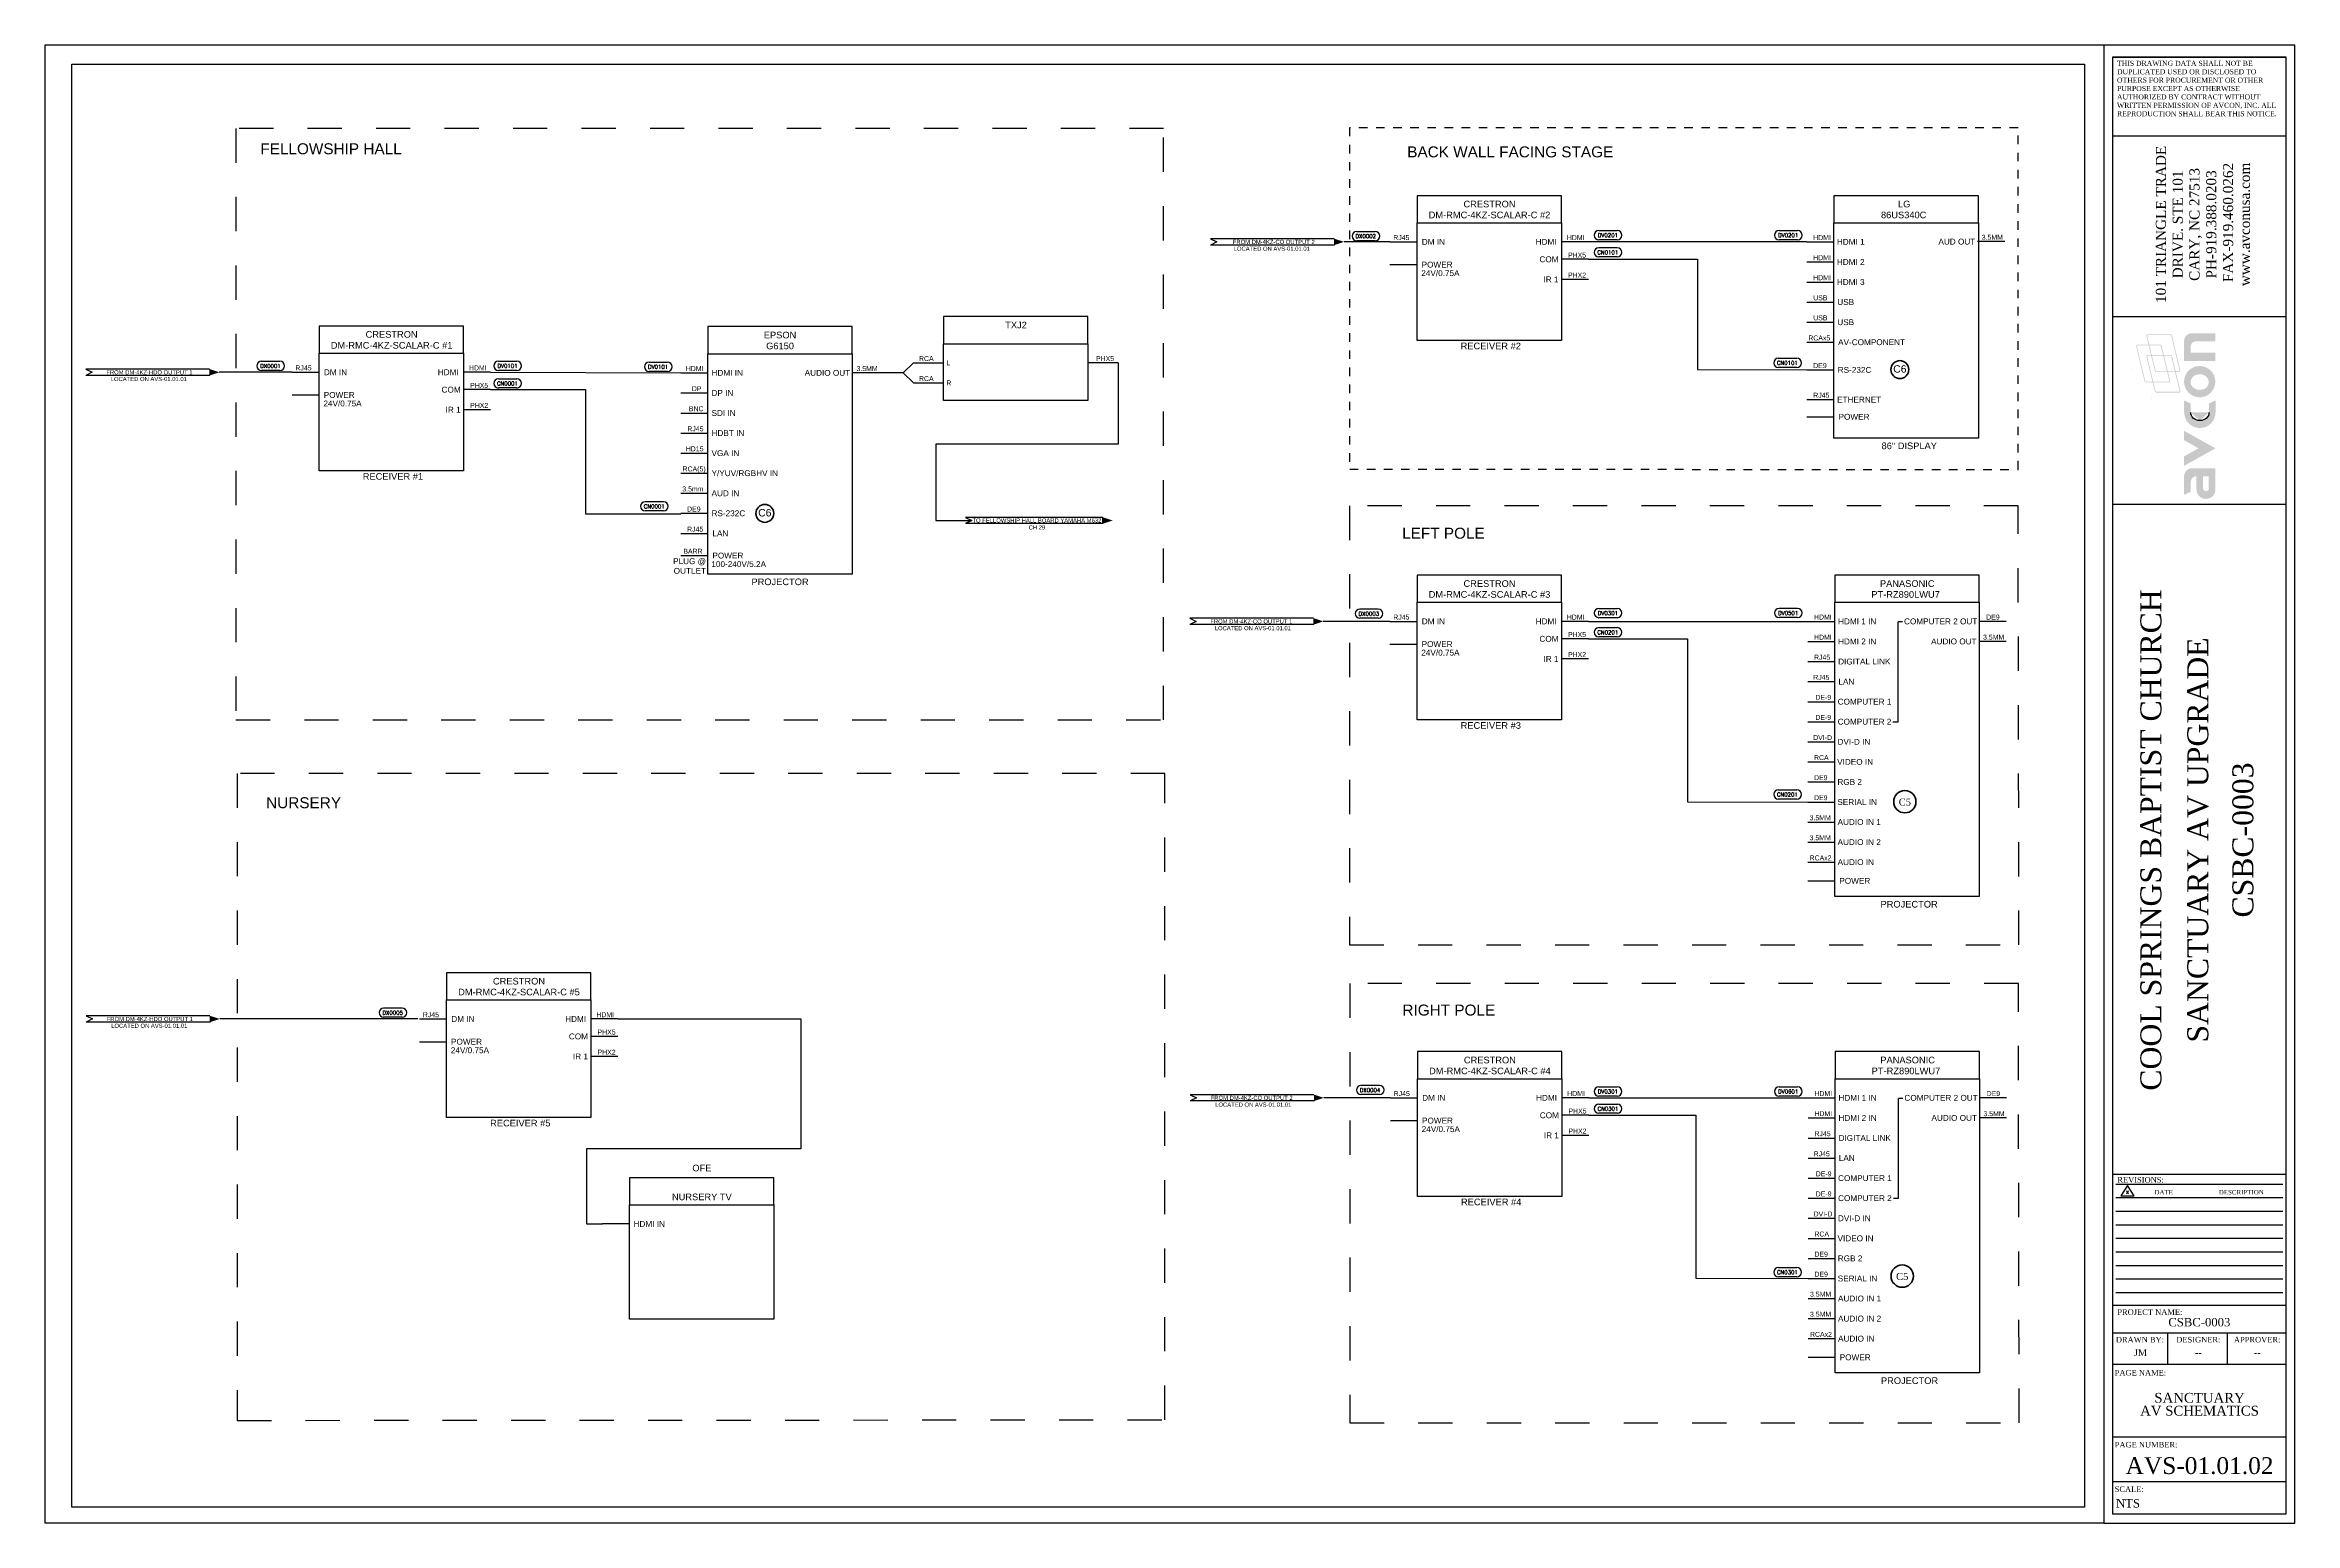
# Paper-space layout 'SANCTUARY_AV PG 2' of a CAD drawing. Header units: inches. Extents: x 1 to 34.5, y 0.9 to 22.9.
# The model-space entities are those that its viewports show. They can reach past a viewport. Long polylines and large blocks are cut down to what shows.
import ezdxf
from ezdxf.enums import TextEntityAlignment as Align

# ---------------------------------------------------------------- set-up
doc = ezdxf.new("R2010")
doc.units = ezdxf.units.IN
doc.header["$MEASUREMENT"] = 0
doc.linetypes.add('1DASH', pattern=[1, 0.5, -0.5])
doc.linetypes.add('8DASH', pattern=[0.25, 0.125, -0.125])
for name, color, linetype in [('AV-1-DASH', 3, '1DASH'), ('AV-BORDER', 7, 'Continuous'), ('AV-CABLE-AUDIO', 4, 'Continuous'), ('AV-CABLE-CNTRL', 2, 'Continuous'), ('AV-CABLE-VIDEO', 6, 'Continuous'), ('AV-CBL-AUDIO', 4, 'Continuous'), ('AV-DEVICE', 4, 'Continuous'), ('AV-NOTE', 1, 'Continuous'), ('AV-TEXT', 2, 'Continuous'), ('PDF_Text', 7, 'Continuous')]:
    doc.layers.add(name, color=color, linetype=linetype)
doc.layers.add('AV-VPRT', color=9, linetype='Continuous', plot=False)
doc.styles.add('Arial', font='arial.ttf', dxfattribs={"height": 0.125})
doc.styles.add('AVCON', font='BOOKOS.TTF')
doc.styles.add('PDF Arial', font='arial.ttf')
doc.styles.get("Standard").update_dxf_attribs({"font": 'simplex.shx'})
doc.styles.add('WL-BASE', font='arial.ttf')

# ---------------------------------------------------------------- blocks, each defined once
blk = doc.blocks.new('PAGE TITLES')
at = {"style": 'AVCON'}
for tag, height, p in [('NAME-1', 0.146, (1.295, 1.842)), ('NAME-2', 0.146, (1.295, 1.65)), ('NAME-3', 0.146, (1.295, 1.458)), ('NAME-4', 0.146, (1.295, 1.261)), ('PAGE_NUMBER', 0.25, (1.295, 0.588))]:
    blk.add_attdef(tag, text='', height=height, dxfattribs=at).set_placement(p, align=Align.CENTER)
blk.add_attdef('SCALE', (0.051, 0.089), '', height=0.125, dxfattribs=at)
blk = doc.blocks.new('REVISION CALL-OUT')
for p, q in [((0, 0.3), (-0.2, 0)), ((-0.2, 0), (0.2, 0)), ((0.2, 0), (0, 0.3))]:
    blk.add_line(p, q)
at = {"layer": 'AV-TEXT', "flags": 4}
blk.add_attdef('CHANGE', text='', height=0.125, dxfattribs=at).set_placement((0, 0.121), align=Align.MIDDLE_CENTER)
blk = doc.blocks.new('NEW Title Block Arch-D USE THIS')
at = {"layer": 'AV-BORDER'}
for p, q in [((43.707, 25.108), (46.297, 25.108)), ((43.707, 23.939), (46.297, 23.939)), ((43.707, 21.249), (46.297, 21.249)), ((43.76, 8.337), (46.246, 8.337)), ((43.76, 8.135), (46.246, 8.135)), ((43.76, 7.933), (46.246, 7.933)), ((43.76, 7.731), (46.246, 7.731)), ((43.76, 7.529), (46.246, 7.529)), ((43.76, 7.327), (46.246, 7.327)), ((43.76, 7.126), (46.246, 7.126)), ((43.76, 6.924), (46.246, 6.924)), ((43.76, 6.722), (46.246, 6.722)), ((43.707, 6.532), (46.297, 6.532)), ((43.707, 6.121), (46.297, 6.121)), ((44.533, 5.656), (44.533, 6.121)), ((45.423, 5.656), (45.423, 6.121)), ((43.707, 5.656), (46.297, 5.656)), ((43.707, 4.573), (46.297, 4.573)), ((43.707, 3.911), (46.297, 3.911))]:
    blk.add_line(p, q, dxfattribs=at)
at = {"layer": 'AV-BORDER', "color": 7, "linetype": 'Continuous'}
for points in [[(12.926, 25.291), (12.926, 3.291)], [(43.707, 25.291), (12.926, 25.291)], [(43.578, 3.291), (12.926, 3.291)]]:
    blk.add_lwpolyline(points, dxfattribs=at)
for points in [[(43.578, 3.291), (46.426, 3.291), (46.426, 25.291), (43.578, 25.291)], [(46.297, 3.428), (46.297, 25.108), (43.707, 25.108), (43.707, 3.428)], [(46.297, 8.482), (46.297, 25.108), (43.707, 25.108), (43.707, 8.482)], [(46.297, 8.482), (46.297, 18.453), (43.707, 18.453), (43.707, 8.482)]]:
    blk.add_lwpolyline(points, close=True, dxfattribs=at)
at = {"xscale": 0.5, "yscale": 0.5, "zscale": 0.5}
blk.add_blockref('REVISION CALL-OUT', (43.934, 8.163), dxfattribs=at).add_auto_attribs({'CHANGE': 'x'})
at = {"layer": 'AV-BORDER', "color": 7, "style": 'AVCON'}
for s, height, p in [('REVISIONS:', 0.0833, (43.781, 8.399)), ('DATE', 0.0675, (44.334, 8.215)), ('DESCRIPTION', 0.0675, (45.292, 8.215)), ('PROJECT NAME:', 0.08333, (43.781, 6.431)), ('PAGE NAME:', 0.0833, (43.742, 5.528)), ('PAGE NUMBER:', 0.08333, (43.742, 4.457)), ('SCALE:', 0.0833, (43.742, 3.795))]:
    blk.add_text(s, height=height, dxfattribs=at).set_placement(p, align=Align.MIDDLE_LEFT)
for s, p in [('DRAWN BY: ', (44.133, 6.02)), ('DESIGNER:', (44.987, 6.02)), ('APPROVER:', (45.863, 6.02))]:
    blk.add_text(s, height=0.0833, dxfattribs=at).set_placement(p, align=Align.MIDDLE_CENTER)
at = {"layer": 'AV-BORDER', "insert": (43.776, 25.056), "char_height": 0.075, "width": 2.4436, "attachment_point": 1, "style": 'AVCON'}
blk.add_mtext('{\\C7;THIS DRAWING DATA SHALL NOT BE DUPLICATED USED OR DISCLOSED TO OTHERS FOR PROCUREMENT OR OTHER PURPOSE EXCEPT AS OTHERWISE AUTHORIZED BY CONTRACT WITHOUT WRITTEN PERMISSION OF AVCON, INC. ALL REPRODUCTION SHALL BEAR THIS NOTICE.\\fCourier New|b1|i0|c0|p49;\\P\\H1.333x;\\C256; }', dxfattribs=at)
at = {"layer": 'AV-BORDER', "insert": (45.056, 22.621), "char_height": 0.15, "width": 3.5056, "attachment_point": 5, "rotation": 90, "style": 'AVCON'}
blk.add_mtext('101 TRIANGLE TRADE \\PDRIVE. STE 101\\PCARY, NC 27513\\PPH-919.388.0203\\P FAX-919.460.0262\\Pwww.avconusa.com', dxfattribs=at)
at = {"layer": 'AV-BORDER', "style": 'AVCON'}
for tag, p in [('PROJECT_NAME_2', (45.806, 13.458)), ('PROJECT_NAME', (45.135, 13.458)), ('CLIENT', (44.436, 13.458))]:
    blk.add_attdef(tag, text='', height=0.312, rotation=90, dxfattribs=at).set_placement(p, align=Align.CENTER)
for tag, height, p in [('PROJECT_NAME', 0.125, (45.002, 6.217)), ('DRAWN_BY', 0.1, (44.126, 5.778)), ('DESIGNER', 0.1, (44.986, 5.778)), ('APPROVER', 0.1, (45.863, 5.778))]:
    blk.add_attdef(tag, text='', height=height, dxfattribs=at).set_placement(p, align=Align.CENTER)
blk = doc.blocks.new('LG 86US340C')
for points in [[(0, -0.411), (2.192, -0.411), (2.192, 0), (0, 0)], [(0, -0.411), (2.192, -0.411), (2.192, -3.68), (0, -3.68)]]:
    blk.add_lwpolyline(points, close=True)
at = {"layer": 'AV-CABLE-AUDIO'}
blk.add_line((2.595, -0.697), (2.181, -0.697), dxfattribs=at)
at = {"layer": 'AV-CABLE-AUDIO', "color": 1}
blk.add_line((-0.411, -3.356), (0, -3.356), dxfattribs=at)
at = {"layer": 'AV-CABLE-CNTRL'}
for p, q in [((-0.411, -2.644), (0, -2.644)), ((-0.411, -3.095), (0, -3.095))]:
    blk.add_line(p, q, dxfattribs=at)
at = {"layer": 'AV-CABLE-VIDEO', "color": 6}
for p, q in [((-0.411, -0.701), (0, -0.701)), ((-0.411, -1.006), (0, -1.006)), ((-0.411, -1.311), (0, -1.311)), ((-0.411, -1.615), (0, -1.615)), ((-0.411, -1.92), (0, -1.92)), ((-0.411, -2.224), (0, -2.224))]:
    blk.add_line(p, q, dxfattribs=at)
at = {"style": 'WL-BASE'}
blk.add_text('86" DISPLAY', height=0.10083, dxfattribs=at).set_placement((1.563, -3.797), align=Align.MIDDLE_RIGHT)
at = {"attachment_point": 2, "style": 'WL-BASE'}
for s, insert, char_height in [('\\pxqc;86US340C', (1.058, -0.242), 0.10083), ('LG', (1.065, -0.077), 0.1008)]:
    blk.add_mtext_dynamic_manual_height_columns(s, width=3.03705, gutter_width=1, heights=[0], dxfattribs=dict(at, insert=insert, char_height=char_height))
at = {"layer": 'AV-CABLE-AUDIO', "style": 'WL-BASE'}
blk.add_text('AUD OUT', height=0.089, dxfattribs=at).set_placement((2.145, -0.697), align=Align.MIDDLE_RIGHT)
blk.add_text('3.5MM', height=0.0753, dxfattribs=at).set_placement((2.243, -0.669))
at = {"layer": 'AV-CABLE-AUDIO', "color": 1, "style": 'WL-BASE'}
blk.add_text('POWER', height=0.089, dxfattribs=at).set_placement((0.539, -3.356), align=Align.MIDDLE_RIGHT)
at = {"layer": 'AV-CABLE-CNTRL', "style": 'WL-BASE'}
for s, p in [('DE9', (-0.315, -2.617)), ('RJ45', (-0.315, -3.067))]:
    blk.add_text(s, height=0.0753, dxfattribs=at).set_placement(p)
for s, p in [('RS-232C', (0.568, -2.644)), ('ETHERNET', (0.717, -3.095))]:
    blk.add_text(s, height=0.089, dxfattribs=at).set_placement(p, align=Align.MIDDLE_RIGHT)
at = {"layer": 'AV-CABLE-VIDEO', "color": 6, "style": 'WL-BASE'}
for s, p in [('HDMI', (-0.315, -0.674)), ('HDMI', (-0.315, -0.979)), ('HDMI', (-0.315, -1.283)), ('USB', (-0.315, -1.588)), ('USB', (-0.315, -1.892)), ('RCAx5', (-0.39, -2.197))]:
    blk.add_text(s, height=0.0753, dxfattribs=at).set_placement(p)
for s, height, p in [('HDMI 1', 0.089, (0.465, -0.701)), ('HDMI 2', 0.089, (0.465, -1.006)), ('HDMI 3', 0.089, (0.465, -1.311)), ('USB', 0.089, (0.306, -1.615)), ('USB', 0.089, (0.306, -1.92)), ('AV-COMPONENT', 0.08905, (1.078, -2.224))]:
    blk.add_text(s, height=height, dxfattribs=at).set_placement(p, align=Align.MIDDLE_RIGHT)
blk = doc.blocks.new('WIRE_LABEL')
at = {"layer": 'AV-TEXT'}
for p, q in [((-0.137, 0.141), (0.143, 0.141)), ((0.143, 0), (-0.137, 0))]:
    blk.add_line(p, q, dxfattribs=at)
for centre, start, end in [((-0.137, 0.07), 90, 270), ((0.143, 0.07), 270, 90)]:
    blk.add_arc(centre, 0.0703, start, end, dxfattribs=at)
blk.add_attdef('NUMBER', text='', height=0.06, dxfattribs=at).set_placement((0, 0.039), align=Align.CENTER)
blk = doc.blocks.new('PANASONIC PT-RZ890L0WU7')
for p, q in [((1.028, -0.709), (0.96, -0.709)), ((0.96, -2.225), (0.96, -0.709)), ((0.883, -2.225), (0.96, -2.225))]:
    blk.add_line(p, q)
for points in [[(0, -0.411), (2.192, -0.411), (2.192, 0), (0, 0)], [(0, -0.411), (2.192, -0.411), (2.192, -4.877), (0, -4.877)]]:
    blk.add_lwpolyline(points, close=True)
at = {"layer": 'AV-CABLE-AUDIO'}
blk.add_line((2.603, -1.006), (2.192, -1.006), dxfattribs=at)
at = {"layer": 'AV-CABLE-AUDIO', "color": 2}
blk.add_line((-0.411, -1.615), (0, -1.615), dxfattribs=at)
at = {"layer": 'AV-CABLE-AUDIO', "color": 1}
blk.add_line((-0.411, -4.639), (0, -4.639), dxfattribs=at)
at = {"layer": 'AV-CABLE-CNTRL'}
for p, q in [((-0.411, -3.138), (0, -3.138)), ((-0.411, -3.443), (0, -3.443))]:
    blk.add_line(p, q, dxfattribs=at)
at = {"layer": 'AV-CABLE-CNTRL', "color": 4}
for p, q in [((-0.411, -3.747), (0, -3.747)), ((-0.411, -4.052), (0, -4.052)), ((-0.411, -4.356), (0, -4.356))]:
    blk.add_line(p, q, dxfattribs=at)
at = {"layer": 'AV-CABLE-VIDEO', "color": 6}
for p, q in [((-0.411, -0.701), (0, -0.701)), ((-0.411, -1.006), (0, -1.006)), ((2.603, -0.701), (2.192, -0.701)), ((-0.411, -1.311), (0, -1.311)), ((-0.411, -1.92), (0, -1.92)), ((-0.411, -2.224), (0, -2.224)), ((-0.411, -2.529), (0, -2.529))]:
    blk.add_line(p, q, dxfattribs=at)
at = {"layer": 'AV-CBL-AUDIO'}
blk.add_line((-0.411, -2.834), (0, -2.834), dxfattribs=at)
at = {"style": 'WL-BASE'}
blk.add_text('PROJECTOR', height=0.1008, dxfattribs=at).set_placement((1.563, -4.994), align=Align.MIDDLE_RIGHT)
at = {"attachment_point": 2, "style": 'WL-BASE'}
for s, insert, char_height in [('\\pxqr;PT-RZ890LWU7', (0.077, -0.242), 0.10083), ('PANASONIC', (1.1, -0.077), 0.1008)]:
    blk.add_mtext_dynamic_manual_height_columns(s, width=3.03705, gutter_width=1, heights=[0], dxfattribs=dict(at, insert=insert, char_height=char_height))
at = {"layer": 'AV-CABLE-AUDIO', "style": 'WL-BASE'}
blk.add_text('AUDIO OUT', height=0.089, dxfattribs=at).set_placement((2.153, -1.006), align=Align.MIDDLE_RIGHT)
blk.add_text('3.5MM', height=0.0753, dxfattribs=at).set_placement((2.251, -0.979))
at = {"layer": 'AV-CABLE-AUDIO', "color": 2, "style": 'WL-BASE'}
blk.add_text('RJ45', height=0.0753, dxfattribs=at).set_placement((-0.327, -1.588))
blk.add_text('LAN', height=0.089, dxfattribs=at).set_placement((0.297, -1.615), align=Align.MIDDLE_RIGHT)
at = {"layer": 'AV-CABLE-AUDIO', "color": 1, "style": 'WL-BASE'}
blk.add_text('POWER', height=0.089, dxfattribs=at).set_placement((0.539, -4.639), align=Align.MIDDLE_RIGHT)
at = {"layer": 'AV-CABLE-CNTRL', "style": 'WL-BASE'}
for p in [(-0.315, -3.111), (-0.315, -3.415)]:
    blk.add_text('DE9', height=0.0753, dxfattribs=at).set_placement(p)
for s, p in [('SERIAL IN', (0.64, -3.443)), ('RGB 2', (0.413, -3.138))]:
    blk.add_text(s, height=0.089, dxfattribs=at).set_placement(p, align=Align.MIDDLE_RIGHT)
at = {"layer": 'AV-CABLE-CNTRL', "color": 4, "style": 'WL-BASE'}
for s, p in [('3.5MM', (-0.382, -3.72)), ('3.5MM', (-0.382, -4.024)), ('RCAx2', (-0.382, -4.329))]:
    blk.add_text(s, height=0.0753, dxfattribs=at).set_placement(p)
for s, p in [('AUDIO IN 1', (0.699, -3.747)), ('AUDIO IN 2', (0.699, -4.052)), ('AUDIO IN', (0.596, -4.356))]:
    blk.add_text(s, height=0.089, dxfattribs=at).set_placement(p, align=Align.MIDDLE_RIGHT)
at = {"layer": 'AV-CABLE-VIDEO', "color": 6, "style": 'WL-BASE'}
for s, p in [('HDMI', (-0.315, -0.674)), ('DE9', (2.299, -0.674)), ('HDMI', (-0.315, -0.979)), ('RJ45', (-0.315, -1.283)), ('DE-9', (-0.295, -1.892)), ('DE-9', (-0.295, -2.197)), ('DVI-D', (-0.328, -2.502))]:
    blk.add_text(s, height=0.0753, dxfattribs=at).set_placement(p)
for s, height, p in [('HDMI 1 IN', 0.089, (0.63, -0.701)), ('COMPUTER 2 OUT', 0.08905, (2.164, -0.701)), ('HDMI 2 IN', 0.089, (0.63, -1.006)), ('DIGITAL LINK', 0.08905, (0.846, -1.311)), ('COMPUTER 1', 0.089, (0.859, -1.92)), ('COMPUTER 2', 0.089, (0.859, -2.224)), ('DVI-D IN', 0.089, (0.539, -2.529))]:
    blk.add_text(s, height=height, dxfattribs=at).set_placement(p, align=Align.MIDDLE_RIGHT)
at = {"layer": 'AV-CBL-AUDIO', "style": 'WL-BASE'}
blk.add_text('RCA', height=0.0753, dxfattribs=at).set_placement((-0.315, -2.806))
blk.add_text('VIDEO IN', height=0.089, dxfattribs=at).set_placement((0.582, -2.834), align=Align.MIDDLE_RIGHT)

msp = doc.modelspace()

# ---------------------------------------------------------------- linework, layer by layer
at = {"color": 1}
msp.add_line((156.054, 15.941), (156.054, 16.035), dxfattribs=at)
for points in [[(160.823, 20.507), (163.015, 20.507), (163.015, 20.918), (160.823, 20.918)], [(160.823, 20.507), (163.015, 20.507), (163.015, 18.721), (160.823, 18.721)], [(144.155, 18.529), (146.347, 18.529), (146.347, 18.94), (144.155, 18.94)], [(150.056, 18.519), (152.248, 18.519), (152.248, 18.93), (150.056, 18.93)], [(153.635, 18.671), (155.826, 18.671), (155.826, 19.082), (153.635, 19.082)], [(144.155, 18.529), (146.347, 18.529), (146.347, 16.743), (144.155, 16.743)], [(150.056, 18.519), (152.248, 18.519), (152.248, 15.173), (150.056, 15.173)], [(153.635, 18.671), (155.826, 18.671), (155.826, 17.808), (153.635, 17.808)], [(160.823, 14.747), (163.015, 14.747), (163.015, 15.158), (160.823, 15.158)], [(160.823, 14.747), (163.015, 14.747), (163.015, 12.961), (160.823, 12.961)], [(146.089, 8.712), (148.28, 8.712), (148.28, 9.123), (146.089, 9.123)], [(146.089, 8.712), (148.28, 8.712), (148.28, 6.926), (146.089, 6.926)], [(160.829, 7.515), (163.021, 7.515), (163.021, 7.926), (160.829, 7.926)], [(160.829, 7.515), (163.021, 7.515), (163.021, 5.729), (160.829, 5.729)]]:
    msp.add_lwpolyline(points, close=True)
for points in [[(148.865, 5.601), (151.056, 5.601), (151.056, 6.012), (148.865, 6.012)], [(148.865, 5.601), (151.056, 5.601), (151.056, 3.868), (148.865, 3.868)]]:
    msp.add_lwpolyline(points, close=True, dxfattribs=at)
at = {"lineweight": 40}
for centre, radius in [((168.153, 18.278), 0.136), ((150.921, 16.096), 0.136), ((168.229, 11.719), 0.169), ((168.189, 4.519), 0.169)]:
    msp.add_circle(centre, radius, dxfattribs=at)
at = {"color": 1}
msp.add_solid([(156.054, 16.037), (156.204, 15.988), (156.054, 15.938)], dxfattribs=at)
at = {"layer": 'AV-1-DASH'}
for points in [[(142.89, 21.938), (142.89, 12.961), (156.976, 12.961), (156.976, 21.938), (142.89, 21.938)], [(159.799, 16.211), (159.799, 9.546), (169.961, 9.546), (169.949, 16.211), (159.799, 16.211)], [(142.91, 12.147), (142.91, 2.329), (156.996, 2.338), (156.996, 12.147), (142.91, 12.147)], [(159.802, 8.958), (159.802, 2.294), (169.964, 2.294), (169.952, 8.958), (159.802, 8.958)]]:
    msp.add_lwpolyline(points, dxfattribs=at)
at = {"layer": 'AV-1-DASH', "linetype": '8DASH'}
msp.add_lwpolyline([(159.798, 21.949), (159.8, 16.768), (169.947, 16.761), (169.948, 21.949), (159.798, 21.949)], dxfattribs=at)
at = {"layer": 'AV-CABLE-AUDIO', "color": 1}
for p, q in [((160.412, 19.872), (160.823, 19.872)), ((143.744, 17.894), (144.155, 17.894)), ((149.645, 15.456), (150.056, 15.456)), ((160.412, 14.112), (160.823, 14.112)), ((145.678, 8.077), (146.089, 8.077)), ((160.418, 6.88), (160.829, 6.88))]:
    msp.add_line(p, q, dxfattribs=at)
at = {"layer": 'AV-CABLE-AUDIO'}
for p, q in [((152.659, 18.229), (152.248, 18.229)), ((153.023, 18.229), (152.307, 18.229)), ((153.176, 18.381), (153.023, 18.229)), ((153.023, 18.229), (153.176, 18.076)), ((153.176, 18.381), (153.635, 18.381)), ((156.285, 18.381), (155.826, 18.381)), ((156.285, 18.381), (156.285, 17.147)), ((153.176, 18.076), (153.635, 18.076)), ((156.285, 17.147), (153.518, 17.147)), ((153.518, 17.147), (153.518, 15.988)), ((149.645, 16.401), (150.056, 16.401)), ((153.518, 15.988), (154.064, 15.988))]:
    msp.add_line(p, q, dxfattribs=at)
at = {"layer": 'AV-CABLE-CNTRL'}
for p, q in [((159.564, 20.264), (157.685, 20.264)), ((157.685, 20.264), (157.782, 20.217)), ((157.782, 20.217), (157.685, 20.169)), ((159.572, 20.169), (157.685, 20.169)), ((160.412, 20.217), (160.823, 20.217)), ((163.426, 19.952), (163.015, 19.952)), ((163.426, 19.647), (163.015, 19.647)), ((142.489, 18.286), (140.61, 18.286)), ((140.61, 18.286), (140.707, 18.239)), ((140.707, 18.239), (140.61, 18.191)), ((142.497, 18.191), (140.61, 18.191)), ((143.744, 18.238), (144.155, 18.238)), ((146.758, 17.974), (146.347, 17.974)), ((146.758, 17.669), (146.347, 17.669)), ((149.645, 16.097), (150.056, 16.097)), ((149.645, 15.792), (150.056, 15.792)), ((159.25, 14.504), (157.371, 14.504)), ((157.371, 14.504), (157.468, 14.457)), ((157.468, 14.457), (157.371, 14.409)), ((159.258, 14.409), (157.371, 14.409)), ((160.412, 14.457), (160.823, 14.457)), ((163.426, 14.192), (163.015, 14.192)), ((163.426, 13.887), (163.015, 13.887)), ((142.495, 8.469), (140.617, 8.469)), ((140.617, 8.469), (140.714, 8.422)), ((140.714, 8.422), (140.617, 8.375)), ((142.504, 8.375), (140.617, 8.375)), ((145.678, 8.422), (146.089, 8.422)), ((148.691, 8.157), (148.28, 8.157)), ((148.691, 7.853), (148.28, 7.853)), ((159.256, 7.272), (157.377, 7.272)), ((157.377, 7.272), (157.474, 7.225)), ((157.474, 7.225), (157.377, 7.177)), ((159.264, 7.177), (157.377, 7.177)), ((160.418, 7.225), (160.829, 7.225)), ((163.432, 6.96), (163.021, 6.96)), ((163.432, 6.655), (163.021, 6.655))]:
    msp.add_line(p, q, dxfattribs=at)
for points in [[(160.412, 20.217), (159.714, 20.217)], [(163.426, 19.952), (165.08, 19.952), (165.08, 18.28), (166.742, 18.274)], [(143.744, 18.238), (142.638, 18.238)], [(146.758, 17.974), (148.2, 17.974), (148.2, 16.091), (149.645, 16.091)], [(160.412, 14.457), (159.399, 14.457)], [(163.426, 14.192), (164.929, 14.192), (164.929, 11.717), (166.754, 11.715)], [(145.653, 8.422), (142.645, 8.422)], [(160.418, 7.225), (159.406, 7.225)], [(163.432, 6.96), (165.057, 6.96), (165.057, 4.486), (166.76, 4.483)]]:
    msp.add_lwpolyline(points, dxfattribs=at)
for points in [[(159.564, 20.266), (159.714, 20.217), (159.564, 20.167)], [(142.489, 18.288), (142.638, 18.238), (142.489, 18.188)], [(159.25, 14.506), (159.399, 14.457), (159.25, 14.407)], [(142.495, 8.471), (142.645, 8.422), (142.495, 8.372)], [(159.256, 7.274), (159.406, 7.225), (159.256, 7.175)]]:
    msp.add_solid(points, dxfattribs=at)
at = {"layer": 'AV-CABLE-VIDEO', "color": 6}
for p, q in [((163.426, 20.217), (163.015, 20.217)), ((146.758, 18.238), (146.347, 18.238)), ((149.645, 17.924), (150.056, 17.924)), ((149.645, 17.619), (150.056, 17.619)), ((163.426, 14.457), (163.015, 14.457)), ((148.691, 8.422), (148.28, 8.422)), ((163.432, 7.225), (163.021, 7.225))]:
    msp.add_line(p, q, dxfattribs=at)
at = {"layer": 'AV-CABLE-VIDEO'}
for p, q in [((149.645, 18.229), (150.056, 18.229)), ((149.645, 17.315), (150.056, 17.315)), ((151.467, 6.449), (148.215, 6.449)), ((148.215, 6.449), (148.215, 5.311)), ((148.215, 5.311), (148.454, 5.311))]:
    msp.add_line(p, q, dxfattribs=at)
at = {"layer": 'AV-CABLE-VIDEO', "color": 116, "true_color": 0x136734}
for p, q in [((149.645, 17.01), (150.056, 17.01)), ((149.645, 16.706), (150.056, 16.706))]:
    msp.add_line(p, q, dxfattribs=at)
at = {"layer": 'AV-CABLE-VIDEO', "color": 1}
msp.add_line((148.865, 5.311), (148.454, 5.311), dxfattribs=at)
at = {"layer": 'AV-CABLE-VIDEO'}
for points in [[(166.742, 20.217), (163.426, 20.217)], [(146.758, 18.238), (149.645, 18.229)], [(163.426, 14.457), (166.754, 14.457)], [(148.691, 8.422), (151.467, 8.422)], [(151.467, 8.422), (151.467, 6.449)], [(163.432, 7.225), (166.76, 7.225)]]:
    msp.add_lwpolyline(points, dxfattribs=at)
at = {"layer": 'AV-NOTE'}
for p, q in [((156.054, 16.035), (153.967, 16.035)), ((153.967, 16.035), (154.064, 15.988)), ((154.064, 15.988), (153.967, 15.941)), ((156.054, 15.941), (153.967, 15.941)), ((156.054, 15.941), (156.054, 16.035))]:
    msp.add_line(p, q, dxfattribs=at)
at = {"layer": 'AV-VPRT'}
msp.add_lwpolyline([(140.401, 22.916), (170.954, 22.916), (170.954, 1.014), (140.401, 1.014)], close=True, dxfattribs=at)

# ---------------------------------------------------------------- block references
for name, p in [('LG 86US340C', (167.153, 20.918)), ('PANASONIC PT-RZ890L0WU7', (167.165, 15.158)), ('PANASONIC PT-RZ890L0WU7', (167.171, 7.926))]:
    msp.add_blockref(name, p)
at = {"layer": 'AV-DEVICE', "color": 1}
ref = msp.add_blockref('WIRE_LABEL', (160.044, 20.235), dxfattribs=at)
ref.add_attrib('NUMBER', 'DX0002', dxfattribs={"layer": 'AV-TEXT', "color": 1, "height": 0.06}).set_placement((160.044, 20.273), align=Align.CENTER)
at = {"layer": 'AV-DEVICE'}
for p, values in [((163.72, 20.248), {'NUMBER': 'DV0201'}), ((166.457, 20.248), {'NUMBER': 'DV0201'}), ((163.719, 19.988), {'NUMBER': 'CN0101'}), ((166.445, 18.31), {'NUMBER': 'CN0101'}), ((147.014, 18.265), {'NUMBER': 'DV0101'}), ((147.013, 17.999), {'NUMBER': 'CN0001'}), ((149.3, 18.251), {'NUMBER': 'DV0101'}), ((149.242, 16.133), {'NUMBER': 'CN0001'}), ((163.72, 14.513), {'NUMBER': 'DV0301'}), ((163.719, 14.221), {'NUMBER': 'CN0201'}), ((166.457, 14.514), {'NUMBER': 'DV0501'}), ((166.445, 11.76), {'NUMBER': 'CN0201'}), ((163.72, 7.251), {'NUMBER': 'DV0301'}), ((166.457, 7.251), {'NUMBER': 'DV0601'}), ((163.721, 6.99), {'NUMBER': 'CN0301'}), ((166.446, 4.508), {'NUMBER': 'CN0301'})]:
    msp.add_blockref('WIRE_LABEL', p, dxfattribs=at).add_auto_attribs(values)
at = {"layer": 'AV-DEVICE', "color": 1}
ref = msp.add_blockref('WIRE_LABEL', (143.416, 18.264), dxfattribs=at)
ref.add_attrib('NUMBER', 'DX0001', dxfattribs={"layer": 'AV-TEXT', "color": 1, "height": 0.06}).set_placement((143.416, 18.303), align=Align.CENTER)
ref = msp.add_blockref('WIRE_LABEL', (160.091, 14.504), dxfattribs=at)
ref.add_attrib('NUMBER', 'DX0003', dxfattribs={"layer": 'AV-TEXT', "color": 1, "height": 0.06}).set_placement((160.091, 14.543), align=Align.CENTER)
ref = msp.add_blockref('WIRE_LABEL', (145.271, 8.448), dxfattribs=at)
ref.add_attrib('NUMBER', 'DX0005', dxfattribs={"layer": 'AV-TEXT', "color": 1, "height": 0.06}).set_placement((145.271, 8.487), align=Align.CENTER)
ref = msp.add_blockref('WIRE_LABEL', (160.109, 7.274), dxfattribs=at)
ref.add_attrib('NUMBER', 'DX0004', dxfattribs={"layer": 'AV-TEXT', "color": 1, "height": 0.06}).set_placement((160.109, 7.312), align=Align.CENTER)

# ---------------------------------------------------------------- texts
at = {"style": 'WL-BASE'}
for s, height, p in [('FELLOWSHIP HALL', 0.16652, (143.262, 21.63)), ('BACK WALL FACING STAGE', 0.16652, (160.674, 21.583)), ('LEFT POLE', 0.1665, (160.597, 15.795)), ('NURSERY', 0.1665, (143.35, 11.704)), ('RIGHT POLE', 0.1665, (160.601, 8.557))]:
    msp.add_text(s, height=height, dxfattribs=at).set_placement(p, align=Align.MIDDLE_LEFT)
for s, height, style, p in [('C6', 0.1127, 'Arial', (168.153, 18.232)), ('C6', 0.1127, 'Arial', (150.921, 16.049)), ('C5', 0.1058, 'AVCON', (168.229, 11.661)), ('C5', 0.1058, 'AVCON', (168.189, 4.461))]:
    msp.add_text(s, height=height, dxfattribs=dict(style=style)).set_placement(p, align=Align.CENTER)
msp.add_text('PROJECTOR', height=0.1008, dxfattribs=at).set_placement((151.152, 15.057), align=Align.MIDDLE_CENTER)
at = {"attachment_point": 2, "style": 'WL-BASE'}
for s, insert, char_height in [('CRESTRON', (161.923, 20.841), 0.1008), ('DM-RMC-4KZ-SCALAR-C #2', (161.923, 20.676), 0.10083), ('CRESTRON', (145.255, 18.863), 0.1008), ('EPSON', (151.152, 18.853), 0.1008), ('TXJ2', (154.735, 19.006), 0.1008), ('DM-RMC-4KZ-SCALAR-C #1', (145.255, 18.697), 0.10083), ('G6150', (151.152, 18.688), 0.1008), (' RECEIVER #2', (161.923, 18.687), 0.10083), (' RECEIVER #1', (145.255, 16.708), 0.10083), ('CRESTRON', (161.923, 15.081), 0.1008), ('DM-RMC-4KZ-SCALAR-C #3', (161.923, 14.916), 0.10083), (' RECEIVER #3', (161.923, 12.927), 0.10083), ('DM-RMC-4KZ-SCALAR-C #5', (147.189, 8.881), 0.10083), ('CRESTRON', (147.189, 9.046), 0.1008), ('DM-RMC-4KZ-SCALAR-C #4', (161.929, 7.684), 0.10083), ('CRESTRON', (161.929, 7.849), 0.1008), (' RECEIVER #5', (147.189, 6.892), 0.10083), (' RECEIVER #4', (161.929, 5.695), 0.10083)]:
    msp.add_mtext_dynamic_manual_height_columns(s, width=3.03705, gutter_width=1, heights=[0], dxfattribs=dict(at, insert=insert, char_height=char_height))
at = {"color": 1, "char_height": 0.1008, "attachment_point": 2, "style": 'WL-BASE'}
for s, insert in [('OFE', (149.965, 6.21)), ('NURSERY TV', (149.965, 5.772))]:
    msp.add_mtext_dynamic_manual_height_columns(s, width=3.03705, gutter_width=1, heights=[0], dxfattribs=dict(at, insert=insert))
at = {"layer": 'AV-CABLE-AUDIO', "color": 1, "style": 'WL-BASE'}
for s, height, p in [('POWER', 0.089, (161.362, 19.872)), ('24V/0.75A', 0.089, (161.468, 19.742)), ('24V/0.75A', 0.089, (144.8, 17.764)), ('POWER', 0.089, (144.694, 17.894)), ('PLUG @', 0.089, (150.028, 15.37)), ('100-240V/5.2A', 0.08905, (150.939, 15.326)), ('POWER', 0.089, (150.595, 15.456)), ('OUTLET', 0.089, (150.028, 15.224)), ('24V/0.75A', 0.089, (161.468, 13.982)), ('POWER', 0.089, (161.362, 14.112)), ('24V/0.75A', 0.089, (146.734, 7.947)), ('POWER', 0.089, (146.627, 8.077)), ('POWER', 0.089, (161.368, 6.88)), ('24V/0.75A', 0.089, (161.474, 6.75))]:
    msp.add_text(s, height=height, dxfattribs=at).set_placement(p, align=Align.MIDDLE_RIGHT)
at = {"layer": 'AV-CABLE-AUDIO', "style": 'WL-BASE'}
for s, p in [('RCA', (153.262, 18.408)), ('PHX5', (155.949, 18.408)), ('3.5MM', (152.313, 18.256)), ('RCA', (153.262, 18.104))]:
    msp.add_text(s, height=0.0753, dxfattribs=at).set_placement(p)
msp.add_text('AUDIO OUT', height=0.089, dxfattribs=at).set_placement((152.217, 18.229), align=Align.MIDDLE_RIGHT)
for s, height, p in [('L', 0.0753, (153.676, 18.381)), ('R', 0.0753, (153.676, 18.076)), ('AUD IN', 0.089, (150.112, 16.401))]:
    msp.add_text(s, height=height, dxfattribs=at).set_placement(p, align=Align.MIDDLE_LEFT)
msp.add_text('3.5mm', height=0.0753, dxfattribs=at).set_placement((149.99, 16.429), align=Align.RIGHT)
at = {"layer": 'AV-CABLE-CNTRL', "style": 'WL-BASE'}
for s, p in [('RJ45', (160.462, 20.244)), ('PHX5', (163.115, 19.979)), ('PHX2', (163.115, 19.675)), ('RJ45', (143.794, 18.266)), ('PHX5', (146.447, 18.001)), ('PHX2', (146.447, 17.697)), ('DE9', (149.741, 16.124)), ('RJ45', (149.741, 15.819)), ('RJ45', (160.462, 14.484)), ('PHX5', (163.115, 14.219)), ('PHX2', (163.115, 13.915)), ('RJ45', (145.728, 8.449)), ('PHX5', (148.381, 8.185)), ('PHX2', (148.381, 7.88)), ('RJ45', (160.468, 7.252)), ('PHX5', (163.121, 6.987)), ('PHX2', (163.121, 6.683))]:
    msp.add_text(s, height=0.0753, dxfattribs=at).set_placement(p)
for s, p in [('DM IN', (161.247, 20.217)), ('COM', (162.971, 19.952)), ('IR 1', (162.971, 19.647)), ('DM IN', (144.579, 18.238)), ('COM', (146.303, 17.974)), ('IR 1', (146.303, 17.669)), ('DM IN', (161.247, 14.457)), ('COM', (162.971, 14.192)), ('IR 1', (162.971, 13.887)), ('DM IN', (146.513, 8.422)), ('COM', (148.236, 8.157)), ('IR 1', (148.236, 7.853)), ('DM IN', (161.253, 7.225)), ('COM', (162.977, 6.96)), ('IR 1', (162.977, 6.655))]:
    msp.add_text(s, height=0.089, dxfattribs=at).set_placement(p, align=Align.MIDDLE_RIGHT)
for s, p in [('RS-232C', (150.112, 16.097)), ('LAN', (150.126, 15.792))]:
    msp.add_text(s, height=0.089, dxfattribs=at).set_placement(p, align=Align.MIDDLE_LEFT)
at = {"layer": 'AV-CABLE-CNTRL', "char_height": 0.06363, "width": 1.95327, "attachment_point": 7, "style": 'PDF Arial'}
for s, insert in [('FROM DM-4KZ-CO OUTPUT 2', (158.026, 20.184)), ('\\pxqc;LOCATED ON AVS-01.01.01', (157.641, 20.081)), ('FROM DM-4KZ-HDO OUTPUT 1', (140.924, 18.205)), ('\\pxqc;LOCATED ON AVS-01.01.01', (140.592, 18.103)), ('FROM DM-4KZ-CO OUTPUT 1', (157.685, 14.424)), ('\\pxqc;LOCATED ON AVS-01.01.01', (157.354, 14.321)), ('FROM DM-4KZ-HDO OUTPUT 1', (140.93, 8.389)), ('\\pxqc;LOCATED ON AVS-01.01.01', (140.599, 8.286)), ('FROM DM-4KZ-CO OUTPUT 2', (157.691, 7.192)), ('\\pxqc;LOCATED ON AVS-01.01.01', (157.36, 7.089))]:
    msp.add_mtext(s, dxfattribs=dict(at, insert=insert))
at = {"layer": 'AV-CABLE-VIDEO', "color": 6, "style": 'WL-BASE'}
for p in [(162.976, 20.217), (146.308, 18.238), (162.976, 14.457), (148.242, 8.422), (162.982, 7.225)]:
    msp.add_text('HDMI ', height=0.089, dxfattribs=at).set_placement(p, align=Align.MIDDLE_RIGHT)
for p in [(163.097, 20.244), (146.429, 18.266), (163.097, 14.484), (148.363, 8.449), (163.103, 7.252)]:
    msp.add_text('HDMI', height=0.0753, dxfattribs=at).set_placement(p)
at = {"layer": 'AV-CABLE-VIDEO', "style": 'WL-BASE'}
for s, p in [('HDMI', (149.99, 18.256)), ('RJ45', (149.99, 17.342))]:
    msp.add_text(s, height=0.0753, dxfattribs=at).set_placement(p, align=Align.RIGHT)
for s, p in [('HDMI IN', (150.112, 18.229)), ('HDBT IN', (150.112, 17.315))]:
    msp.add_text(s, height=0.089, dxfattribs=at).set_placement(p, align=Align.MIDDLE_LEFT)
at = {"layer": 'AV-CABLE-VIDEO', "color": 6, "style": 'WL-BASE'}
for s, p in [('DP', (149.959, 17.951)), ('BNC', (149.99, 17.647))]:
    msp.add_text(s, height=0.0753, dxfattribs=at).set_placement(p, align=Align.RIGHT)
for s, p in [('DP IN', (150.112, 17.924)), ('SDI IN', (150.112, 17.619))]:
    msp.add_text(s, height=0.089, dxfattribs=at).set_placement(p, align=Align.MIDDLE_LEFT)
at = {"layer": 'AV-CABLE-VIDEO', "color": 116, "true_color": 0x136734, "style": 'WL-BASE'}
for s, p in [('HD15', (149.99, 17.038)), ('RCA(5)', (150.023, 16.733))]:
    msp.add_text(s, height=0.0753, dxfattribs=at).set_placement(p, align=Align.RIGHT)
for s, height, p in [('VGA IN', 0.089, (150.112, 17.01)), ('Y/YUV/RGBHV IN', 0.08905, (150.112, 16.706))]:
    msp.add_text(s, height=height, dxfattribs=at).set_placement(p, align=Align.MIDDLE_LEFT)
at = {"layer": 'AV-CABLE-VIDEO', "color": 1, "style": 'WL-BASE'}
msp.add_text('HDMI IN', height=0.089, dxfattribs=at).set_placement((148.928, 5.311), align=Align.MIDDLE_LEFT)
at = {"layer": 'AV-CBL-AUDIO', "color": 1, "style": 'WL-BASE'}
msp.add_text('BARR', height=0.0753, dxfattribs=at).set_placement((149.684, 15.483))
at = {"layer": 'PDF_Text', "insert": (155.052, 16.021), "char_height": 0.06363, "width": 2.06642, "attachment_point": 2, "style": 'PDF Arial'}
msp.add_mtext('\\pxqc;TO FELLOWSHIP HALL BOARD YAMAHA M632 CH 29', dxfattribs=at)

psp = doc.layouts.new('SANCTUARY_AV PG 2')

# ---------------------------------------------------------------- hatches: boundary and pattern name
h = psp.add_hatch(color=8)
h.dxf.hatch_style = 1
h.paths.add_polyline_path([(32.429, 17.874), (32.432, 17.863), (32.657, 17.863, 0.485012), (32.679, 17.89), (32.649, 18.016), (32.637, 18.016), (32.668, 17.888, -0.485012), (32.657, 17.874)], flags=17)
h.paths.add_polyline_path([(32.418, 17.874), (32.42, 17.863), (32.432, 17.863), (32.429, 17.874)])
h.paths.add_polyline_path([(32.321, 17.874, -0.346791), (32.31, 17.883), (32.186, 18.399, -0.485012), (32.197, 18.413), (32.362, 18.413), (32.359, 18.424), (32.197, 18.424, 0.485012), (32.176, 18.397), (32.3, 17.88, 0.346791), (32.321, 17.863), (32.42, 17.863), (32.418, 17.874)])
h.paths.add_polyline_path([(32.34, 18.246, -0.485012), (32.351, 18.26), (32.399, 18.26), (32.396, 18.271), (32.351, 18.271, 0.485012), (32.329, 18.243), (32.418, 17.874), (32.429, 17.874)])
h.paths.add_polyline_path([(32.432, 17.863), (32.42, 17.863), (32.453, 17.727, 0.346791), (32.475, 17.709), (32.81, 17.709, 0.485012), (32.832, 17.737), (32.765, 18.016), (32.754, 18.016), (32.821, 17.734, -0.485012), (32.81, 17.721), (32.475, 17.721, -0.346791), (32.464, 17.729)])
h.paths.add_polyline_path([(32.396, 18.271), (32.399, 18.26), (32.41, 18.26), (32.407, 18.271)], flags=17)
h.paths.add_polyline_path([(32.373, 18.413), (32.362, 18.413), (32.396, 18.271), (32.407, 18.271)], flags=17)
h.paths.add_polyline_path([(32.399, 18.26), (32.453, 18.033, 0.346791), (32.475, 18.016), (32.637, 18.016), (32.634, 18.027), (32.475, 18.027, -0.346791), (32.464, 18.036), (32.41, 18.26)], flags=17)
h.paths.add_polyline_path([(32.407, 18.271), (32.41, 18.26), (32.579, 18.26), (32.576, 18.271)], flags=17)
h.paths.add_polyline_path([(32.359, 18.424), (32.362, 18.413), (32.373, 18.413), (32.371, 18.424)], flags=17)
h.paths.add_polyline_path([(32.34, 18.553, -0.485012), (32.351, 18.566), (32.686, 18.566, -0.346791), (32.697, 18.558), (32.821, 18.041, -0.485012), (32.81, 18.027), (32.763, 18.027), (32.765, 18.016), (32.81, 18.016, 0.485012), (32.832, 18.044), (32.708, 18.56, 0.346791), (32.686, 18.578), (32.351, 18.578, 0.485012), (32.329, 18.55), (32.359, 18.424), (32.371, 18.424)])
h.paths.add_polyline_path([(32.371, 18.424), (32.373, 18.413), (32.533, 18.413, -0.346791), (32.544, 18.404), (32.576, 18.271), (32.588, 18.271), (32.555, 18.407, 0.346791), (32.533, 18.424)], flags=17)
h.paths.add_polyline_path([(32.576, 18.271), (32.579, 18.26), (32.59, 18.26), (32.588, 18.271)], flags=17)
h.paths.add_polyline_path([(32.579, 18.26), (32.634, 18.027), (32.646, 18.027), (32.59, 18.26)], flags=17)
h.paths.add_polyline_path([(32.588, 18.271), (32.59, 18.26), (32.686, 18.26, -0.346791), (32.697, 18.251), (32.751, 18.027), (32.763, 18.027), (32.708, 18.254, 0.346791), (32.686, 18.271)], flags=17)
h.paths.add_polyline_path([(32.751, 18.027), (32.754, 18.016), (32.765, 18.016), (32.763, 18.027)], flags=17)
h.paths.add_polyline_path([(32.646, 18.027), (32.649, 18.016), (32.754, 18.016), (32.751, 18.027)], flags=17)
h.paths.add_polyline_path([(32.634, 18.027), (32.637, 18.016), (32.649, 18.016), (32.646, 18.027)], flags=17)
at = {"layer": 'AV-CABLE-CNTRL', "true_color": 0xed1f24}
h = psp.add_hatch(color=240, dxfattribs=at)
h.dxf.hatch_style = 1
h.paths.add_polyline_path([(33.121, 17.639, 1), (33.121, 18.105, 1)])
edge = h.paths.add_edge_path(flags=16)
edge.add_ellipse((33.121, 17.866), major_axis=(0.135, 0), ratio=0.863636, start_angle=0, end_angle=360, ccw=False)
edge = h.paths.add_edge_path()
edge.add_line((32.89, 17.591), (32.89, 17.414))
edge.add_arc((33.124, 17.415), 0.233, 180.1172, 270.0894)
edge.add_arc((33.124, 17.415), 0.233, 270.0278, 360)
edge.add_line((33.357, 17.415), (33.357, 17.592))
edge.add_line((33.357, 17.592), (33.259, 17.547))
edge.add_line((33.259, 17.547), (33.259, 17.415))
edge.add_line((33.259, 17.415), (33.258, 17.415))
edge.add_ellipse((33.124, 17.409), major_axis=(-0.135, 0), ratio=0.863636, start_angle=-270, end_angle=-176.983, ccw=False)
edge.add_ellipse((33.124, 17.409), major_axis=(0.135, 0), ratio=0.863636, start_angle=536.983, end_angle=630, ccw=False)
edge.add_line((32.989, 17.415), (32.989, 17.415))
edge.add_line((32.989, 17.415), (32.989, 17.547))
edge.add_line((32.989, 17.547), (32.89, 17.591))
h.paths.add_polyline_path([(32.889, 17.141), (32.889, 17.001), (33.104, 16.88), (32.889, 16.76), (32.889, 16.619), (33.355, 16.88)])
h.paths.add_polyline_path([(32.987, 16.583, 0.342362), (32.889, 16.469), (32.889, 16.469), (32.889, 16.188), (32.987, 16.23), (32.987, 16.377, -0.414214), (33.073, 16.463), (33.073, 16.267, 1), (33.355, 16.267), (33.355, 16.583)])
h.paths.add_polyline_path([(33.171, 16.463), (33.257, 16.463), (33.257, 16.285, -1), (33.171, 16.285)], flags=16)
h.paths.add_polyline_path([(32.986, 18.303), (32.986, 18.388, -0.414214), (33.072, 18.474), (33.354, 18.474), (33.354, 18.594), (32.986, 18.594, 0.342362), (32.888, 18.48), (32.888, 18.48), (32.888, 18.181), (33.356, 18.181), (33.356, 18.303)])

# ---------------------------------------------------------------- linework, layer by layer
at = {"layer": 'AV-CABLE-CNTRL', "color": 240, "true_color": 0xed1f24}
for p, q in [((32.128, 18.048), (32.128, 18.048)), ((32.398, 17.617), (32.398, 17.617))]:
    psp.add_line(p, q, dxfattribs=at)
at = {"layer": 'AV-CABLE-CNTRL', "color": 240, "true_color": 0xed1f24, "extrusion": (0, 0, -1)}
psp.add_ellipse((33.124, 17.409), major_axis=(0.135, 0), ratio=0.863636, start_param=-4.712389, end_param=-3.088937, dxfattribs=at)
at = {"layer": 'AV-CABLE-CNTRL', "color": 1, "extrusion": (0, 0, -1)}
psp.add_ellipse((33.124, 17.409), major_axis=(-0.135, 0), ratio=0.863636, start_param=-3.194249, end_param=-1.570796, dxfattribs=at)

# ---------------------------------------------------------------- block references
ref = psp.add_blockref('NEW Title Block Arch-D USE THIS', (-11.886, -2.408))
ref.add_attrib('CLIENT', 'COOL SPRINGS BAPTIST CHURCH', dxfattribs={"layer": 'AV-BORDER', "height": 0.3125, "rotation": 90, "style": 'AVCON'}).set_placement((32.55, 11.05), align=Align.CENTER)
ref.add_attrib('PROJECT_NAME', 'SANCTUARY AV UPGRADE', dxfattribs={"layer": 'AV-BORDER', "height": 0.3125, "rotation": 90, "style": 'AVCON'}).set_placement((33.249, 11.05), align=Align.CENTER)
ref.add_attrib('PROJECT_NAME_2', 'CSBC-0003', dxfattribs={"layer": 'AV-BORDER', "height": 0.3125, "rotation": 90, "style": 'AVCON'}).set_placement((33.92, 11.05), align=Align.CENTER)
ref.add_attrib('PROJECT_NAME', 'CSBC-0003', dxfattribs={"layer": 'AV-BORDER', "height": 0.125, "style": 'AVCON'}).set_placement((33.116, 3.81), align=Align.CENTER)
ref.add_attrib('DRAWN_BY', 'JM', dxfattribs={"layer": 'AV-BORDER', "height": 0.1, "style": 'AVCON'}).set_placement((32.24, 3.37), align=Align.CENTER)
ref.add_attrib('DESIGNER', '--', dxfattribs={"layer": 'AV-BORDER', "height": 0.1, "style": 'AVCON'}).set_placement((33.1, 3.37), align=Align.CENTER)
ref.add_attrib('APPROVER', '--', dxfattribs={"layer": 'AV-BORDER', "height": 0.1, "style": 'AVCON'}).set_placement((33.977, 3.37), align=Align.CENTER)
at = {"layer": 'AV-BORDER'}
ref = psp.add_blockref('PAGE TITLES', (31.824, 1.024), dxfattribs=at)
ref.add_attrib('NAME-2', 'SANCTUARY', dxfattribs={"layer": '0', "height": 0.1458, "style": 'AVCON'}).set_placement((33.119, 2.674), align=Align.CENTER)
ref.add_attrib('NAME-3', 'AV SCHEMATICS', dxfattribs={"layer": '0', "height": 0.1458, "style": 'AVCON'}).set_placement((33.119, 2.482), align=Align.CENTER)
ref.add_attrib('PAGE_NUMBER', 'AVS-01.01.02', dxfattribs={"layer": '0', "height": 0.25, "style": 'AVCON'}).set_placement((33.119, 1.612), align=Align.CENTER)
ref.add_attrib('SCALE', 'NTS', (31.876, 1.113), dxfattribs={"layer": '0', "height": 0.125, "style": 'AVCON'})

# ---------------------------------------------------------------- viewports
at = {"layer": 'AV-VPRT'}
psp.add_viewport(center=(16.366, 11.883), size=(30.652, 22), view_center_point=(155.62, 11.988), view_height=22.43311, dxfattribs=at)

doc.saveas('drawing.dxf')
